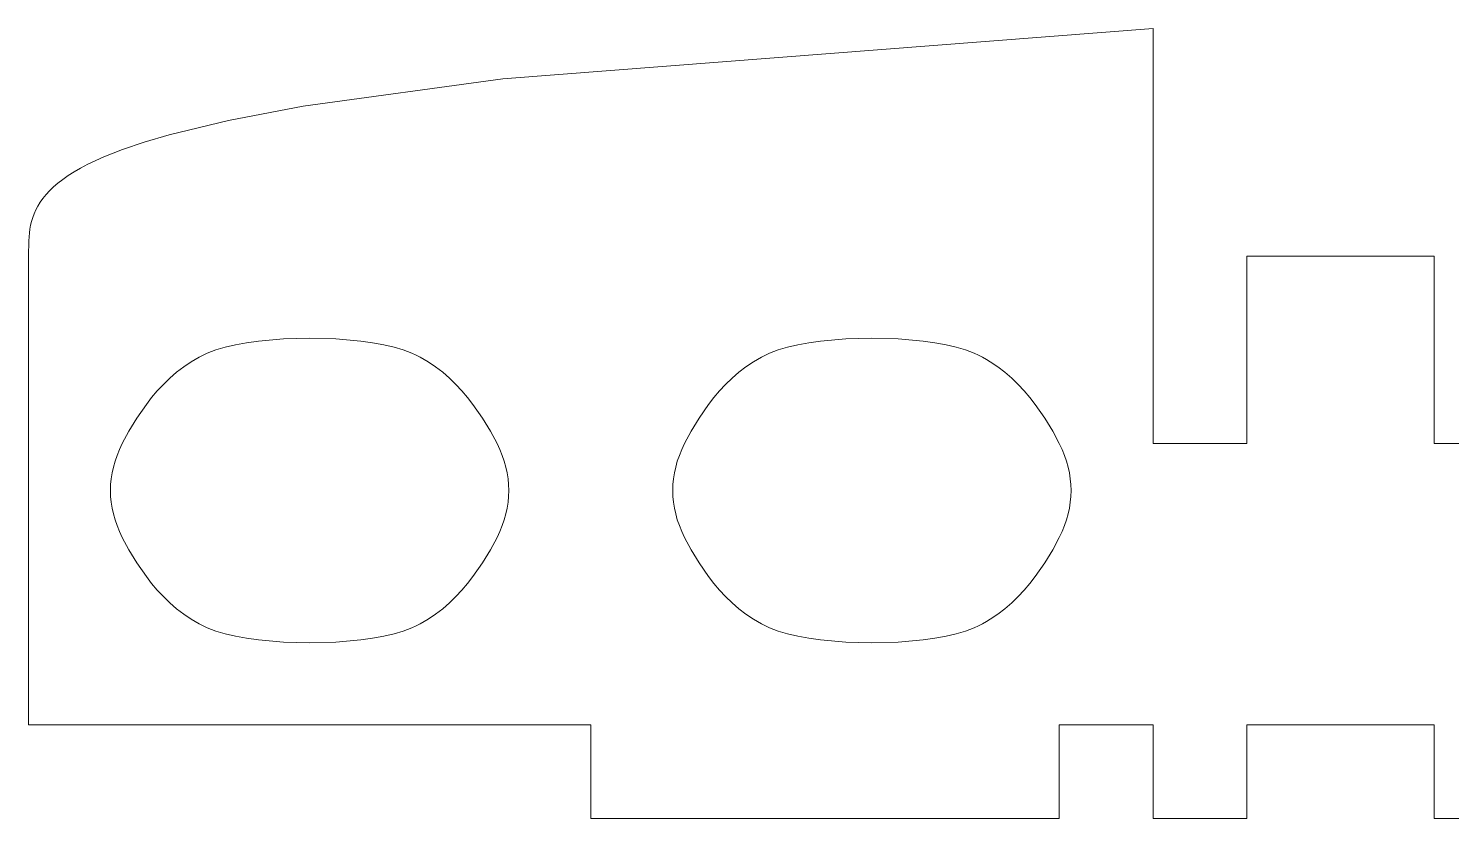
# Model space of a CAD drawing. Header units: centimetres. Extents: x -232 to 19, y -54 to 117.
# Drawn here: x -164.68 to -155.57, y 53.21 to 58.26 of the extents above; entities that cross this region are included whole.
import ezdxf

# ---------------------------------------------------------------- set-up
doc = ezdxf.new("R2010")
doc.units = ezdxf.units.CM
doc.header["$MEASUREMENT"] = 0
doc.layers.add('layer 1', color=7, linetype='Continuous')

msp = doc.modelspace()

# ---------------------------------------------------------------- linework, layer by layer
at = {"layer": 'layer 1', "color": 250, "lineweight": 9}
for points, knots in [([(-164.67839, 56.80703), (-164.67839, 56.80703), (-164.67663, 56.90618), (-164.67663, 56.90618), (-164.67663, 56.90618), (-164.67663, 56.90618), (-164.67246, 56.9557), (-164.67246, 56.9557), (-164.67246, 56.9557), (-164.67246, 56.9557), (-164.66897, 56.98043), (-164.66897, 56.98043), (-164.66897, 56.98043), (-164.66897, 56.98043), (-164.66433, 57.00514), (-164.66433, 57.00514), (-164.66433, 57.00514), (-164.66433, 57.00514), (-164.65837, 57.02983), (-164.65837, 57.02983), (-164.65837, 57.02983), (-164.65837, 57.02983), (-164.65093, 57.05449), (-164.65093, 57.05449), (-164.65093, 57.05449), (-164.65093, 57.05449), (-164.64183, 57.07912), (-164.64183, 57.07912), (-164.64183, 57.07912), (-164.64183, 57.07912), (-164.63093, 57.10372), (-164.63093, 57.10372), (-164.63093, 57.10372), (-164.63093, 57.10372), (-164.61805, 57.12828), (-164.61805, 57.12828), (-164.61805, 57.12828), (-164.61805, 57.12828), (-164.60303, 57.15281), (-164.60303, 57.15281), (-164.60303, 57.15281), (-164.60303, 57.15281), (-164.5857, 57.1773), (-164.5857, 57.1773), (-164.5857, 57.1773), (-164.5857, 57.1773), (-164.56589, 57.20174), (-164.56589, 57.20174), (-164.56589, 57.20174), (-164.56589, 57.20174), (-164.54345, 57.22613), (-164.54345, 57.22613), (-164.54345, 57.22613), (-164.54345, 57.22613), (-164.51821, 57.25047), (-164.51821, 57.25047), (-164.51821, 57.25047), (-164.51821, 57.25047), (-164.49, 57.27476), (-164.49, 57.27476), (-164.49, 57.27476), (-164.49, 57.27476), (-164.45867, 57.29899), (-164.45867, 57.29899), (-164.45867, 57.29899), (-164.45867, 57.29899), (-164.42404, 57.32317), (-164.42404, 57.32317), (-164.42404, 57.32317), (-164.42404, 57.32317), (-164.38593, 57.34728), (-164.38593, 57.34728), (-164.38593, 57.34728), (-164.38593, 57.34728), (-164.34421, 57.37133), (-164.34421, 57.37133), (-164.34421, 57.37133), (-164.34421, 57.37133), (-164.29871, 57.39531), (-164.29871, 57.39531), (-164.29871, 57.39531), (-164.29871, 57.39531), (-164.19565, 57.44306), (-164.19565, 57.44306), (-164.19565, 57.44306), (-164.19565, 57.44306), (-164.07546, 57.49049), (-164.07546, 57.49049), (-164.07546, 57.49049), (-164.07546, 57.49049), (-163.93682, 57.5376), (-163.93682, 57.5376), (-163.93682, 57.5376), (-163.93682, 57.5376), (-163.7784, 57.58435), (-163.7784, 57.58435), (-163.7784, 57.58435), (-163.7784, 57.58435), (-163.39695, 57.67669), (-163.39695, 57.67669), (-163.39695, 57.67669), (-163.39695, 57.67669), (-162.92059, 57.76734), (-162.92059, 57.76734), (-162.92059, 57.76734), (-162.92059, 57.76734), (-161.6409, 57.94278), (-161.6409, 57.94278), (-161.6409, 57.94278), (-161.6409, 57.94278), (-157.47841, 58.26495), (-157.47841, 58.26495), (-157.47841, 58.26495), (-157.47841, 58.26495), (-157.47841, 55.60705), (-157.47841, 55.60705), (-157.47841, 55.60705), (-157.47841, 55.60705), (-156.87841, 55.60705), (-156.87841, 55.60705), (-156.87841, 55.60705), (-156.87841, 55.60705), (-156.87841, 56.80703), (-156.87841, 56.80703), (-156.87841, 56.80703), (-156.87841, 56.80703), (-155.6784, 56.80703), (-155.6784, 56.80703), (-155.6784, 56.80703), (-155.6784, 56.80703), (-155.6784, 55.60705), (-155.6784, 55.60705), (-155.6784, 55.60705), (-155.6784, 55.60705), (-155.07841, 55.60705), (-155.07841, 55.60705), (-155.07841, 55.60705), (-155.07841, 55.60705), (-155.07841, 58.26495), (-155.07841, 58.26495), (-155.07841, 58.26495), (-155.07841, 58.26495), (-150.91592, 57.94278), (-150.91592, 57.94278), (-150.91592, 57.94278), (-150.91592, 57.94278), (-149.63624, 57.76734), (-149.63624, 57.76734), (-149.63624, 57.76734), (-149.63624, 57.76734), (-149.15987, 57.6767), (-149.15987, 57.6767), (-149.15987, 57.6767), (-149.15987, 57.6767), (-148.77842, 57.58435), (-148.77842, 57.58435), (-148.77842, 57.58435), (-148.77842, 57.58435), (-148.62, 57.5376), (-148.62, 57.5376), (-148.62, 57.5376), (-148.62, 57.5376), (-148.48135, 57.49049), (-148.48135, 57.49049), (-148.48135, 57.49049), (-148.48135, 57.49049), (-148.36116, 57.44305), (-148.36116, 57.44305), (-148.36116, 57.44305), (-148.36116, 57.44305), (-148.25811, 57.39531), (-148.25811, 57.39531), (-148.25811, 57.39531), (-148.25811, 57.39531), (-148.2126, 57.37133), (-148.2126, 57.37133), (-148.2126, 57.37133), (-148.2126, 57.37133), (-148.17088, 57.34728), (-148.17088, 57.34728), (-148.17088, 57.34728), (-148.17088, 57.34728), (-148.13279, 57.32317), (-148.13279, 57.32317), (-148.13279, 57.32317), (-148.13279, 57.32317), (-148.09815, 57.29899), (-148.09815, 57.29899), (-148.09815, 57.29899), (-148.09815, 57.29899), (-148.06681, 57.27476), (-148.06681, 57.27476), (-148.06681, 57.27476), (-148.06681, 57.27476), (-148.03861, 57.25047), (-148.03861, 57.25047), (-148.03861, 57.25047), (-148.03861, 57.25047), (-148.01337, 57.22613), (-148.01337, 57.22613), (-148.01337, 57.22613), (-148.01337, 57.22613), (-147.99093, 57.20174), (-147.99093, 57.20174), (-147.99093, 57.20174), (-147.99093, 57.20174), (-147.97112, 57.1773), (-147.97112, 57.1773), (-147.97112, 57.1773), (-147.97112, 57.1773), (-147.95379, 57.15281), (-147.95379, 57.15281), (-147.95379, 57.15281), (-147.95379, 57.15281), (-147.93877, 57.12829), (-147.93877, 57.12829), (-147.93877, 57.12829), (-147.93877, 57.12829), (-147.92589, 57.10372), (-147.92589, 57.10372), (-147.92589, 57.10372), (-147.92589, 57.10372), (-147.91498, 57.07912), (-147.91498, 57.07912), (-147.91498, 57.07912), (-147.91498, 57.07912), (-147.90589, 57.05449), (-147.90589, 57.05449), (-147.90589, 57.05449), (-147.90589, 57.05449), (-147.89845, 57.02983), (-147.89845, 57.02983), (-147.89845, 57.02983), (-147.89845, 57.02983), (-147.89249, 57.00514), (-147.89249, 57.00514), (-147.89249, 57.00514), (-147.89249, 57.00514), (-147.88785, 56.98043), (-147.88785, 56.98043), (-147.88785, 56.98043), (-147.88785, 56.98043), (-147.88436, 56.9557), (-147.88436, 56.9557), (-147.88436, 56.9557), (-147.88436, 56.9557), (-147.88018, 56.90618), (-147.88018, 56.90618), (-147.88018, 56.90618), (-147.88018, 56.90618), (-147.87843, 56.80703), (-147.87843, 56.80703), (-147.87843, 56.80703), (-147.87843, 56.80703), (-147.87843, 53.80703), (-147.87843, 53.80703), (-147.87843, 53.80703), (-147.87843, 53.80703), (-151.47842, 53.80703), (-151.47842, 53.80703), (-151.47842, 53.80703), (-151.47842, 53.80703), (-151.47842, 53.20704), (-151.47842, 53.20704), (-151.47842, 53.20704), (-151.47842, 53.20704), (-154.47841, 53.20704), (-154.47841, 53.20704), (-154.47841, 53.20704), (-154.47841, 53.20704), (-154.4784, 53.80703), (-154.4784, 53.80703), (-154.4784, 53.80703), (-154.4784, 53.80703), (-155.07841, 53.80703), (-155.07841, 53.80703), (-155.07841, 53.80703), (-155.07841, 53.80703), (-155.07841, 53.20704), (-155.07841, 53.20704), (-155.07841, 53.20704), (-155.07841, 53.20704), (-155.6784, 53.20704), (-155.6784, 53.20704), (-155.6784, 53.20704), (-155.6784, 53.20704), (-155.6784, 53.80703), (-155.6784, 53.80703), (-155.6784, 53.80703), (-155.6784, 53.80703), (-156.87841, 53.80703), (-156.87841, 53.80703), (-156.87841, 53.80703), (-156.87841, 53.80703), (-156.87841, 53.20704), (-156.87841, 53.20704), (-156.87841, 53.20704), (-156.87841, 53.20704), (-157.47841, 53.20704), (-157.47841, 53.20704), (-157.47841, 53.20704), (-157.47841, 53.20704), (-157.47841, 53.80703), (-157.47841, 53.80703), (-157.47841, 53.80703), (-157.47841, 53.80703), (-158.07841, 53.80703), (-158.07841, 53.80703), (-158.07841, 53.80703), (-158.07841, 53.80703), (-158.07841, 53.20704), (-158.07841, 53.20704), (-158.07841, 53.20704), (-158.07841, 53.20704), (-161.0784, 53.20704), (-161.0784, 53.20704), (-161.0784, 53.20704), (-161.0784, 53.20704), (-161.0784, 53.80703), (-161.0784, 53.80703), (-161.0784, 53.80703), (-161.0784, 53.80703), (-164.67839, 53.80703), (-164.67839, 53.80703), (-164.67839, 53.80703), (-164.67839, 53.80703), (-164.67839, 56.80703), (-164.67839, 56.80703)], [0, 0, 0, 0, 0.0120482, 0.0120482, 0.0120482, 0.0120482, 0.0240964, 0.0240964, 0.0240964, 0.0240964, 0.0361446, 0.0361446, 0.0361446, 0.0361446, 0.0481928, 0.0481928, 0.0481928, 0.0481928, 0.060241, 0.060241, 0.060241, 0.060241, 0.0722892, 0.0722892, 0.0722892, 0.0722892, 0.0843373, 0.0843373, 0.0843373, 0.0843373, 0.0963855, 0.0963855, 0.0963855, 0.0963855, 0.1084337, 0.1084337, 0.1084337, 0.1084337, 0.1204819, 0.1204819, 0.1204819, 0.1204819, 0.1325301, 0.1325301, 0.1325301, 0.1325301, 0.1445783, 0.1445783, 0.1445783, 0.1445783, 0.1566265, 0.1566265, 0.1566265, 0.1566265, 0.1686747, 0.1686747, 0.1686747, 0.1686747, 0.1807229, 0.1807229, 0.1807229, 0.1807229, 0.1927711, 0.1927711, 0.1927711, 0.1927711, 0.2048193, 0.2048193, 0.2048193, 0.2048193, 0.2168675, 0.2168675, 0.2168675, 0.2168675, 0.2289157, 0.2289157, 0.2289157, 0.2289157, 0.2409639, 0.2409639, 0.2409639, 0.2409639, 0.253012, 0.253012, 0.253012, 0.253012, 0.2650602, 0.2650602, 0.2650602, 0.2650602, 0.2771084, 0.2771084, 0.2771084, 0.2771084, 0.2891566, 0.2891566, 0.2891566, 0.2891566, 0.3012048, 0.3012048, 0.3012048, 0.3012048, 0.313253, 0.313253, 0.313253, 0.313253, 0.3253012, 0.3253012, 0.3253012, 0.3253012, 0.3373494, 0.3373494, 0.3373494, 0.3373494, 0.3493976, 0.3493976, 0.3493976, 0.3493976, 0.3614458, 0.3614458, 0.3614458, 0.3614458, 0.373494, 0.373494, 0.373494, 0.373494, 0.3855422, 0.3855422, 0.3855422, 0.3855422, 0.3975904, 0.3975904, 0.3975904, 0.3975904, 0.4096386, 0.4096386, 0.4096386, 0.4096386, 0.4216867, 0.4216867, 0.4216867, 0.4216867, 0.4337349, 0.4337349, 0.4337349, 0.4337349, 0.4457831, 0.4457831, 0.4457831, 0.4457831, 0.4578313, 0.4578313, 0.4578313, 0.4578313, 0.4698795, 0.4698795, 0.4698795, 0.4698795, 0.4819277, 0.4819277, 0.4819277, 0.4819277, 0.4939759, 0.4939759, 0.4939759, 0.4939759, 0.5060241, 0.5060241, 0.5060241, 0.5060241, 0.5180723, 0.5180723, 0.5180723, 0.5180723, 0.5301205, 0.5301205, 0.5301205, 0.5301205, 0.5421687, 0.5421687, 0.5421687, 0.5421687, 0.5542169, 0.5542169, 0.5542169, 0.5542169, 0.5662651, 0.5662651, 0.5662651, 0.5662651, 0.5783133, 0.5783133, 0.5783133, 0.5783133, 0.5903614, 0.5903614, 0.5903614, 0.5903614, 0.6024096, 0.6024096, 0.6024096, 0.6024096, 0.6144578, 0.6144578, 0.6144578, 0.6144578, 0.626506, 0.626506, 0.626506, 0.626506, 0.6385542, 0.6385542, 0.6385542, 0.6385542, 0.6506024, 0.6506024, 0.6506024, 0.6506024, 0.6626506, 0.6626506, 0.6626506, 0.6626506, 0.6746988, 0.6746988, 0.6746988, 0.6746988, 0.686747, 0.686747, 0.686747, 0.686747, 0.6987952, 0.6987952, 0.6987952, 0.6987952, 0.7108434, 0.7108434, 0.7108434, 0.7108434, 0.7228916, 0.7228916, 0.7228916, 0.7228916, 0.7349398, 0.7349398, 0.7349398, 0.7349398, 0.746988, 0.746988, 0.746988, 0.746988, 0.7590361, 0.7590361, 0.7590361, 0.7590361, 0.7710843, 0.7710843, 0.7710843, 0.7710843, 0.7831325, 0.7831325, 0.7831325, 0.7831325, 0.7951807, 0.7951807, 0.7951807, 0.7951807, 0.8072289, 0.8072289, 0.8072289, 0.8072289, 0.8192771, 0.8192771, 0.8192771, 0.8192771, 0.8313253, 0.8313253, 0.8313253, 0.8313253, 0.8433735, 0.8433735, 0.8433735, 0.8433735, 0.8554217, 0.8554217, 0.8554217, 0.8554217, 0.8674699, 0.8674699, 0.8674699, 0.8674699, 0.8795181, 0.8795181, 0.8795181, 0.8795181, 0.8915663, 0.8915663, 0.8915663, 0.8915663, 0.9036145, 0.9036145, 0.9036145, 0.9036145, 0.9156627, 0.9156627, 0.9156627, 0.9156627, 0.9277108, 0.9277108, 0.9277108, 0.9277108, 0.939759, 0.939759, 0.939759, 0.939759, 0.9518072, 0.9518072, 0.9518072, 0.9518072, 0.9638554, 0.9638554, 0.9638554, 0.9638554, 0.9759036, 0.9759036, 0.9759036, 0.9759036, 1, 1, 1, 1]), ([(-164.07839, 55.60703), (-164.07839, 55.60703), (-164.03621, 55.68613), (-164.03621, 55.68613), (-164.03621, 55.68613), (-164.03621, 55.68613), (-163.98465, 55.77109), (-163.98465, 55.77109), (-163.98465, 55.77109), (-163.98465, 55.77109), (-163.92371, 55.8584), (-163.92371, 55.8584), (-163.92371, 55.8584), (-163.92371, 55.8584), (-163.88973, 55.90183), (-163.88973, 55.90183), (-163.88973, 55.90183), (-163.88973, 55.90183), (-163.8534, 55.94453), (-163.8534, 55.94453), (-163.8534, 55.94453), (-163.8534, 55.94453), (-163.81473, 55.98605), (-163.81473, 55.98605), (-163.81473, 55.98605), (-163.81473, 55.98605), (-163.77371, 56.02597), (-163.77371, 56.02597), (-163.77371, 56.02597), (-163.77371, 56.02597), (-163.73035, 56.06384), (-163.73035, 56.06384), (-163.73035, 56.06384), (-163.73035, 56.06384), (-163.68465, 56.09921), (-163.68465, 56.09921), (-163.68465, 56.09921), (-163.68465, 56.09921), (-163.6366, 56.13166), (-163.6366, 56.13166), (-163.6366, 56.13166), (-163.6366, 56.13166), (-163.6117, 56.14664), (-163.6117, 56.14664), (-163.6117, 56.14664), (-163.6117, 56.14664), (-163.58621, 56.16074), (-163.58621, 56.16074), (-163.58621, 56.16074), (-163.58621, 56.16074), (-163.56013, 56.17387), (-163.56013, 56.17387), (-163.56013, 56.17387), (-163.56013, 56.17387), (-163.53347, 56.186), (-163.53347, 56.186), (-163.53347, 56.186), (-163.53347, 56.186), (-163.50623, 56.19707), (-163.50623, 56.19707), (-163.50623, 56.19707), (-163.50623, 56.19707), (-163.4784, 56.20702), (-163.4784, 56.20702), (-163.4784, 56.20702), (-163.4784, 56.20702), (-163.41878, 56.2246), (-163.41878, 56.2246), (-163.41878, 56.2246), (-163.41878, 56.2246), (-163.353, 56.23983), (-163.353, 56.23983), (-163.353, 56.23983), (-163.353, 56.23983), (-163.28196, 56.25272), (-163.28196, 56.25272), (-163.28196, 56.25272), (-163.28196, 56.25272), (-163.20652, 56.26327), (-163.20652, 56.26327), (-163.20652, 56.26327), (-163.20652, 56.26327), (-163.04597, 56.27733), (-163.04597, 56.27733), (-163.04597, 56.27733), (-163.04597, 56.27733), (-162.8784, 56.28201), (-162.8784, 56.28201), (-162.8784, 56.28201), (-162.8784, 56.28201), (-162.71082, 56.27733), (-162.71082, 56.27733), (-162.71082, 56.27733), (-162.71082, 56.27733), (-162.55028, 56.26327), (-162.55028, 56.26327), (-162.55028, 56.26327), (-162.55028, 56.26327), (-162.47484, 56.25272), (-162.47484, 56.25272), (-162.47484, 56.25272), (-162.47484, 56.25272), (-162.40379, 56.23983), (-162.40379, 56.23983), (-162.40379, 56.23983), (-162.40379, 56.23983), (-162.33802, 56.2246), (-162.33802, 56.2246), (-162.33802, 56.2246), (-162.33802, 56.2246), (-162.2784, 56.20702), (-162.2784, 56.20702), (-162.2784, 56.20702), (-162.2784, 56.20702), (-162.25057, 56.19707), (-162.25057, 56.19707), (-162.25057, 56.19707), (-162.25057, 56.19707), (-162.22332, 56.186), (-162.22332, 56.186), (-162.22332, 56.186), (-162.22332, 56.186), (-162.19666, 56.17387), (-162.19666, 56.17387), (-162.19666, 56.17387), (-162.19666, 56.17387), (-162.17059, 56.16074), (-162.17059, 56.16074), (-162.17059, 56.16074), (-162.17059, 56.16074), (-162.1451, 56.14665), (-162.1451, 56.14665), (-162.1451, 56.14665), (-162.1451, 56.14665), (-162.1202, 56.13166), (-162.1202, 56.13166), (-162.1202, 56.13166), (-162.1202, 56.13166), (-162.07215, 56.09921), (-162.07215, 56.09921), (-162.07215, 56.09921), (-162.07215, 56.09921), (-162.02645, 56.06384), (-162.02645, 56.06384), (-162.02645, 56.06384), (-162.02645, 56.06384), (-161.98309, 56.02597), (-161.98309, 56.02597), (-161.98309, 56.02597), (-161.98309, 56.02597), (-161.94207, 55.98605), (-161.94207, 55.98605), (-161.94207, 55.98605), (-161.94207, 55.98605), (-161.9034, 55.94453), (-161.9034, 55.94453), (-161.9034, 55.94453), (-161.9034, 55.94453), (-161.86707, 55.90183), (-161.86707, 55.90183), (-161.86707, 55.90183), (-161.86707, 55.90183), (-161.83309, 55.8584), (-161.83309, 55.8584), (-161.83309, 55.8584), (-161.83309, 55.8584), (-161.77215, 55.77109), (-161.77215, 55.77109), (-161.77215, 55.77109), (-161.77215, 55.77109), (-161.72059, 55.68613), (-161.72059, 55.68613), (-161.72059, 55.68613), (-161.72059, 55.68613), (-161.67841, 55.60703), (-161.67841, 55.60703), (-161.67841, 55.60703), (-161.67841, 55.60703), (-161.66083, 55.56953), (-161.66083, 55.56953), (-161.66083, 55.56953), (-161.66083, 55.56953), (-161.64559, 55.53203), (-161.64559, 55.53203), (-161.64559, 55.53203), (-161.64559, 55.53203), (-161.6327, 55.49453), (-161.6327, 55.49453), (-161.6327, 55.49453), (-161.6327, 55.49453), (-161.62215, 55.45703), (-161.62215, 55.45703), (-161.62215, 55.45703), (-161.62215, 55.45703), (-161.61395, 55.41953), (-161.61395, 55.41953), (-161.61395, 55.41953), (-161.61395, 55.41953), (-161.60809, 55.38203), (-161.60809, 55.38203), (-161.60809, 55.38203), (-161.60809, 55.38203), (-161.60457, 55.34453), (-161.60457, 55.34453), (-161.60457, 55.34453), (-161.60457, 55.34453), (-161.6034, 55.30703), (-161.6034, 55.30703), (-161.6034, 55.30703), (-161.6034, 55.30703), (-161.60457, 55.26953), (-161.60457, 55.26953), (-161.60457, 55.26953), (-161.60457, 55.26953), (-161.60809, 55.23203), (-161.60809, 55.23203), (-161.60809, 55.23203), (-161.60809, 55.23203), (-161.61395, 55.19453), (-161.61395, 55.19453), (-161.61395, 55.19453), (-161.61395, 55.19453), (-161.62215, 55.15703), (-161.62215, 55.15703), (-161.62215, 55.15703), (-161.62215, 55.15703), (-161.6327, 55.11953), (-161.6327, 55.11953), (-161.6327, 55.11953), (-161.6327, 55.11953), (-161.64559, 55.08203), (-161.64559, 55.08203), (-161.64559, 55.08203), (-161.64559, 55.08203), (-161.66083, 55.04453), (-161.66083, 55.04453), (-161.66083, 55.04453), (-161.66083, 55.04453), (-161.67841, 55.00703), (-161.67841, 55.00703), (-161.67841, 55.00703), (-161.67841, 55.00703), (-161.72059, 54.92793), (-161.72059, 54.92793), (-161.72059, 54.92793), (-161.72059, 54.92793), (-161.77215, 54.84297), (-161.77215, 54.84297), (-161.77215, 54.84297), (-161.77215, 54.84297), (-161.83309, 54.75566), (-161.83309, 54.75566), (-161.83309, 54.75566), (-161.83309, 54.75566), (-161.86707, 54.71223), (-161.86707, 54.71223), (-161.86707, 54.71223), (-161.86707, 54.71223), (-161.9034, 54.66954), (-161.9034, 54.66954), (-161.9034, 54.66954), (-161.9034, 54.66954), (-161.94207, 54.62801), (-161.94207, 54.62801), (-161.94207, 54.62801), (-161.94207, 54.62801), (-161.98309, 54.58809), (-161.98309, 54.58809), (-161.98309, 54.58809), (-161.98309, 54.58809), (-162.02645, 54.55022), (-162.02645, 54.55022), (-162.02645, 54.55022), (-162.02645, 54.55022), (-162.07215, 54.51485), (-162.07215, 54.51485), (-162.07215, 54.51485), (-162.07215, 54.51485), (-162.1202, 54.4824), (-162.1202, 54.4824), (-162.1202, 54.4824), (-162.1202, 54.4824), (-162.1451, 54.46741), (-162.1451, 54.46741), (-162.1451, 54.46741), (-162.1451, 54.46741), (-162.17059, 54.45332), (-162.17059, 54.45332), (-162.17059, 54.45332), (-162.17059, 54.45332), (-162.19667, 54.44018), (-162.19667, 54.44018), (-162.19667, 54.44018), (-162.19667, 54.44018), (-162.22333, 54.42805), (-162.22333, 54.42805), (-162.22333, 54.42805), (-162.22333, 54.42805), (-162.25057, 54.41698), (-162.25057, 54.41698), (-162.25057, 54.41698), (-162.25057, 54.41698), (-162.2784, 54.40703), (-162.2784, 54.40703), (-162.2784, 54.40703), (-162.2784, 54.40703), (-162.33802, 54.38945), (-162.33802, 54.38945), (-162.33802, 54.38945), (-162.33802, 54.38945), (-162.4038, 54.37422), (-162.4038, 54.37422), (-162.4038, 54.37422), (-162.4038, 54.37422), (-162.47483, 54.36133), (-162.47483, 54.36133), (-162.47483, 54.36133), (-162.47483, 54.36133), (-162.55028, 54.35079), (-162.55028, 54.35079), (-162.55028, 54.35079), (-162.55028, 54.35079), (-162.71082, 54.33672), (-162.71082, 54.33672), (-162.71082, 54.33672), (-162.71082, 54.33672), (-162.8784, 54.33204), (-162.8784, 54.33204), (-162.8784, 54.33204), (-162.8784, 54.33204), (-163.04597, 54.33672), (-163.04597, 54.33672), (-163.04597, 54.33672), (-163.04597, 54.33672), (-163.20652, 54.35079), (-163.20652, 54.35079), (-163.20652, 54.35079), (-163.20652, 54.35079), (-163.28196, 54.36133), (-163.28196, 54.36133), (-163.28196, 54.36133), (-163.28196, 54.36133), (-163.35301, 54.37422), (-163.35301, 54.37422), (-163.35301, 54.37422), (-163.35301, 54.37422), (-163.41878, 54.38946), (-163.41878, 54.38946), (-163.41878, 54.38946), (-163.41878, 54.38946), (-163.4784, 54.40703), (-163.4784, 54.40703), (-163.4784, 54.40703), (-163.4784, 54.40703), (-163.50623, 54.41698), (-163.50623, 54.41698), (-163.50623, 54.41698), (-163.50623, 54.41698), (-163.53347, 54.42806), (-163.53347, 54.42806), (-163.53347, 54.42806), (-163.53347, 54.42806), (-163.56014, 54.44018), (-163.56014, 54.44018), (-163.56014, 54.44018), (-163.56014, 54.44018), (-163.58621, 54.45332), (-163.58621, 54.45332), (-163.58621, 54.45332), (-163.58621, 54.45332), (-163.6117, 54.46741), (-163.6117, 54.46741), (-163.6117, 54.46741), (-163.6117, 54.46741), (-163.6366, 54.4824), (-163.6366, 54.4824), (-163.6366, 54.4824), (-163.6366, 54.4824), (-163.68465, 54.51485), (-163.68465, 54.51485), (-163.68465, 54.51485), (-163.68465, 54.51485), (-163.73035, 54.55022), (-163.73035, 54.55022), (-163.73035, 54.55022), (-163.73035, 54.55022), (-163.77371, 54.58809), (-163.77371, 54.58809), (-163.77371, 54.58809), (-163.77371, 54.58809), (-163.81473, 54.628), (-163.81473, 54.628), (-163.81473, 54.628), (-163.81473, 54.628), (-163.8534, 54.66954), (-163.8534, 54.66954), (-163.8534, 54.66954), (-163.8534, 54.66954), (-163.88973, 54.71223), (-163.88973, 54.71223), (-163.88973, 54.71223), (-163.88973, 54.71223), (-163.92371, 54.75567), (-163.92371, 54.75567), (-163.92371, 54.75567), (-163.92371, 54.75567), (-163.98465, 54.84297), (-163.98465, 54.84297), (-163.98465, 54.84297), (-163.98465, 54.84297), (-164.03621, 54.92793), (-164.03621, 54.92793), (-164.03621, 54.92793), (-164.03621, 54.92793), (-164.07839, 55.00703), (-164.07839, 55.00703), (-164.07839, 55.00703), (-164.07839, 55.00703), (-164.09597, 55.04453), (-164.09597, 55.04453), (-164.09597, 55.04453), (-164.09597, 55.04453), (-164.11121, 55.08203), (-164.11121, 55.08203), (-164.11121, 55.08203), (-164.11121, 55.08203), (-164.1241, 55.11953), (-164.1241, 55.11953), (-164.1241, 55.11953), (-164.1241, 55.11953), (-164.13465, 55.15703), (-164.13465, 55.15703), (-164.13465, 55.15703), (-164.13465, 55.15703), (-164.14285, 55.19453), (-164.14285, 55.19453), (-164.14285, 55.19453), (-164.14285, 55.19453), (-164.14871, 55.23203), (-164.14871, 55.23203), (-164.14871, 55.23203), (-164.14871, 55.23203), (-164.15223, 55.26953), (-164.15223, 55.26953), (-164.15223, 55.26953), (-164.15223, 55.26953), (-164.1534, 55.30703), (-164.1534, 55.30703), (-164.1534, 55.30703), (-164.1534, 55.30703), (-164.15222, 55.34453), (-164.15222, 55.34453), (-164.15222, 55.34453), (-164.15222, 55.34453), (-164.14871, 55.38203), (-164.14871, 55.38203), (-164.14871, 55.38203), (-164.14871, 55.38203), (-164.14285, 55.41953), (-164.14285, 55.41953), (-164.14285, 55.41953), (-164.14285, 55.41953), (-164.13464, 55.45703), (-164.13464, 55.45703), (-164.13464, 55.45703), (-164.13464, 55.45703), (-164.1241, 55.49453), (-164.1241, 55.49453), (-164.1241, 55.49453), (-164.1241, 55.49453), (-164.11121, 55.53203), (-164.11121, 55.53203), (-164.11121, 55.53203), (-164.11121, 55.53203), (-164.09597, 55.56953), (-164.09597, 55.56953), (-164.09597, 55.56953), (-164.09597, 55.56953), (-164.07839, 55.60703), (-164.07839, 55.60703)], [0, 0, 0, 0, 0.0082645, 0.0082645, 0.0082645, 0.0082645, 0.0165289, 0.0165289, 0.0165289, 0.0165289, 0.0247934, 0.0247934, 0.0247934, 0.0247934, 0.0330579, 0.0330579, 0.0330579, 0.0330579, 0.0413223, 0.0413223, 0.0413223, 0.0413223, 0.0495868, 0.0495868, 0.0495868, 0.0495868, 0.0578512, 0.0578512, 0.0578512, 0.0578512, 0.0661157, 0.0661157, 0.0661157, 0.0661157, 0.0743802, 0.0743802, 0.0743802, 0.0743802, 0.0826446, 0.0826446, 0.0826446, 0.0826446, 0.0909091, 0.0909091, 0.0909091, 0.0909091, 0.0991736, 0.0991736, 0.0991736, 0.0991736, 0.107438, 0.107438, 0.107438, 0.107438, 0.1157025, 0.1157025, 0.1157025, 0.1157025, 0.1239669, 0.1239669, 0.1239669, 0.1239669, 0.1322314, 0.1322314, 0.1322314, 0.1322314, 0.1404959, 0.1404959, 0.1404959, 0.1404959, 0.1487603, 0.1487603, 0.1487603, 0.1487603, 0.1570248, 0.1570248, 0.1570248, 0.1570248, 0.1652893, 0.1652893, 0.1652893, 0.1652893, 0.1735537, 0.1735537, 0.1735537, 0.1735537, 0.1818182, 0.1818182, 0.1818182, 0.1818182, 0.1900826, 0.1900826, 0.1900826, 0.1900826, 0.1983471, 0.1983471, 0.1983471, 0.1983471, 0.2066116, 0.2066116, 0.2066116, 0.2066116, 0.214876, 0.214876, 0.214876, 0.214876, 0.2231405, 0.2231405, 0.2231405, 0.2231405, 0.231405, 0.231405, 0.231405, 0.231405, 0.2396694, 0.2396694, 0.2396694, 0.2396694, 0.2479339, 0.2479339, 0.2479339, 0.2479339, 0.2561983, 0.2561983, 0.2561983, 0.2561983, 0.2644628, 0.2644628, 0.2644628, 0.2644628, 0.2727273, 0.2727273, 0.2727273, 0.2727273, 0.2809917, 0.2809917, 0.2809917, 0.2809917, 0.2892562, 0.2892562, 0.2892562, 0.2892562, 0.2975207, 0.2975207, 0.2975207, 0.2975207, 0.3057851, 0.3057851, 0.3057851, 0.3057851, 0.3140496, 0.3140496, 0.3140496, 0.3140496, 0.322314, 0.322314, 0.322314, 0.322314, 0.3305785, 0.3305785, 0.3305785, 0.3305785, 0.338843, 0.338843, 0.338843, 0.338843, 0.3471074, 0.3471074, 0.3471074, 0.3471074, 0.3553719, 0.3553719, 0.3553719, 0.3553719, 0.3636364, 0.3636364, 0.3636364, 0.3636364, 0.3719008, 0.3719008, 0.3719008, 0.3719008, 0.3801653, 0.3801653, 0.3801653, 0.3801653, 0.3884298, 0.3884298, 0.3884298, 0.3884298, 0.3966942, 0.3966942, 0.3966942, 0.3966942, 0.4049587, 0.4049587, 0.4049587, 0.4049587, 0.4132231, 0.4132231, 0.4132231, 0.4132231, 0.4214876, 0.4214876, 0.4214876, 0.4214876, 0.4297521, 0.4297521, 0.4297521, 0.4297521, 0.4380165, 0.4380165, 0.4380165, 0.4380165, 0.446281, 0.446281, 0.446281, 0.446281, 0.4545455, 0.4545455, 0.4545455, 0.4545455, 0.4628099, 0.4628099, 0.4628099, 0.4628099, 0.4710744, 0.4710744, 0.4710744, 0.4710744, 0.4793388, 0.4793388, 0.4793388, 0.4793388, 0.4876033, 0.4876033, 0.4876033, 0.4876033, 0.4958678, 0.4958678, 0.4958678, 0.4958678, 0.5041322, 0.5041322, 0.5041322, 0.5041322, 0.5123967, 0.5123967, 0.5123967, 0.5123967, 0.5206612, 0.5206612, 0.5206612, 0.5206612, 0.5289256, 0.5289256, 0.5289256, 0.5289256, 0.5371901, 0.5371901, 0.5371901, 0.5371901, 0.5454545, 0.5454545, 0.5454545, 0.5454545, 0.553719, 0.553719, 0.553719, 0.553719, 0.5619835, 0.5619835, 0.5619835, 0.5619835, 0.5702479, 0.5702479, 0.5702479, 0.5702479, 0.5785124, 0.5785124, 0.5785124, 0.5785124, 0.5867769, 0.5867769, 0.5867769, 0.5867769, 0.5950413, 0.5950413, 0.5950413, 0.5950413, 0.6033058, 0.6033058, 0.6033058, 0.6033058, 0.6115702, 0.6115702, 0.6115702, 0.6115702, 0.6198347, 0.6198347, 0.6198347, 0.6198347, 0.6280992, 0.6280992, 0.6280992, 0.6280992, 0.6363636, 0.6363636, 0.6363636, 0.6363636, 0.6446281, 0.6446281, 0.6446281, 0.6446281, 0.6528926, 0.6528926, 0.6528926, 0.6528926, 0.661157, 0.661157, 0.661157, 0.661157, 0.6694215, 0.6694215, 0.6694215, 0.6694215, 0.677686, 0.677686, 0.677686, 0.677686, 0.6859504, 0.6859504, 0.6859504, 0.6859504, 0.6942149, 0.6942149, 0.6942149, 0.6942149, 0.7024793, 0.7024793, 0.7024793, 0.7024793, 0.7107438, 0.7107438, 0.7107438, 0.7107438, 0.7190083, 0.7190083, 0.7190083, 0.7190083, 0.7272727, 0.7272727, 0.7272727, 0.7272727, 0.7355372, 0.7355372, 0.7355372, 0.7355372, 0.7438017, 0.7438017, 0.7438017, 0.7438017, 0.7520661, 0.7520661, 0.7520661, 0.7520661, 0.7603306, 0.7603306, 0.7603306, 0.7603306, 0.768595, 0.768595, 0.768595, 0.768595, 0.7768595, 0.7768595, 0.7768595, 0.7768595, 0.785124, 0.785124, 0.785124, 0.785124, 0.7933884, 0.7933884, 0.7933884, 0.7933884, 0.8016529, 0.8016529, 0.8016529, 0.8016529, 0.8099174, 0.8099174, 0.8099174, 0.8099174, 0.8181818, 0.8181818, 0.8181818, 0.8181818, 0.8264463, 0.8264463, 0.8264463, 0.8264463, 0.8347107, 0.8347107, 0.8347107, 0.8347107, 0.8429752, 0.8429752, 0.8429752, 0.8429752, 0.8512397, 0.8512397, 0.8512397, 0.8512397, 0.8595041, 0.8595041, 0.8595041, 0.8595041, 0.8677686, 0.8677686, 0.8677686, 0.8677686, 0.8760331, 0.8760331, 0.8760331, 0.8760331, 0.8842975, 0.8842975, 0.8842975, 0.8842975, 0.892562, 0.892562, 0.892562, 0.892562, 0.9008264, 0.9008264, 0.9008264, 0.9008264, 0.9090909, 0.9090909, 0.9090909, 0.9090909, 0.9173554, 0.9173554, 0.9173554, 0.9173554, 0.9256198, 0.9256198, 0.9256198, 0.9256198, 0.9338843, 0.9338843, 0.9338843, 0.9338843, 0.9421488, 0.9421488, 0.9421488, 0.9421488, 0.9504132, 0.9504132, 0.9504132, 0.9504132, 0.9586777, 0.9586777, 0.9586777, 0.9586777, 0.9669421, 0.9669421, 0.9669421, 0.9669421, 0.9752066, 0.9752066, 0.9752066, 0.9752066, 0.9834711, 0.9834711, 0.9834711, 0.9834711, 1, 1, 1, 1]), ([(-160.4784, 55.60703), (-160.4784, 55.60703), (-160.43621, 55.68613), (-160.43621, 55.68613), (-160.43621, 55.68613), (-160.43621, 55.68613), (-160.38465, 55.77109), (-160.38465, 55.77109), (-160.38465, 55.77109), (-160.38465, 55.77109), (-160.32372, 55.8584), (-160.32372, 55.8584), (-160.32372, 55.8584), (-160.32372, 55.8584), (-160.28973, 55.90183), (-160.28973, 55.90183), (-160.28973, 55.90183), (-160.28973, 55.90183), (-160.25341, 55.94453), (-160.25341, 55.94453), (-160.25341, 55.94453), (-160.25341, 55.94453), (-160.21473, 55.98605), (-160.21473, 55.98605), (-160.21473, 55.98605), (-160.21473, 55.98605), (-160.17372, 56.02597), (-160.17372, 56.02597), (-160.17372, 56.02597), (-160.17372, 56.02597), (-160.13036, 56.06384), (-160.13036, 56.06384), (-160.13036, 56.06384), (-160.13036, 56.06384), (-160.08465, 56.09921), (-160.08465, 56.09921), (-160.08465, 56.09921), (-160.08465, 56.09921), (-160.03661, 56.13166), (-160.03661, 56.13166), (-160.03661, 56.13166), (-160.03661, 56.13166), (-160.0117, 56.14664), (-160.0117, 56.14664), (-160.0117, 56.14664), (-160.0117, 56.14664), (-159.98621, 56.16074), (-159.98621, 56.16074), (-159.98621, 56.16074), (-159.98621, 56.16074), (-159.96014, 56.17387), (-159.96014, 56.17387), (-159.96014, 56.17387), (-159.96014, 56.17387), (-159.93348, 56.186), (-159.93348, 56.186), (-159.93348, 56.186), (-159.93348, 56.186), (-159.90623, 56.19707), (-159.90623, 56.19707), (-159.90623, 56.19707), (-159.90623, 56.19707), (-159.8784, 56.20702), (-159.8784, 56.20702), (-159.8784, 56.20702), (-159.8784, 56.20702), (-159.81878, 56.2246), (-159.81878, 56.2246), (-159.81878, 56.2246), (-159.81878, 56.2246), (-159.75301, 56.23983), (-159.75301, 56.23983), (-159.75301, 56.23983), (-159.75301, 56.23983), (-159.68197, 56.25272), (-159.68197, 56.25272), (-159.68197, 56.25272), (-159.68197, 56.25272), (-159.60653, 56.26327), (-159.60653, 56.26327), (-159.60653, 56.26327), (-159.60653, 56.26327), (-159.44598, 56.27733), (-159.44598, 56.27733), (-159.44598, 56.27733), (-159.44598, 56.27733), (-159.2784, 56.28201), (-159.2784, 56.28201), (-159.2784, 56.28201), (-159.2784, 56.28201), (-159.11083, 56.27733), (-159.11083, 56.27733), (-159.11083, 56.27733), (-159.11083, 56.27733), (-158.95028, 56.26327), (-158.95028, 56.26327), (-158.95028, 56.26327), (-158.95028, 56.26327), (-158.87484, 56.25272), (-158.87484, 56.25272), (-158.87484, 56.25272), (-158.87484, 56.25272), (-158.80379, 56.23983), (-158.80379, 56.23983), (-158.80379, 56.23983), (-158.80379, 56.23983), (-158.73802, 56.2246), (-158.73802, 56.2246), (-158.73802, 56.2246), (-158.73802, 56.2246), (-158.6784, 56.20702), (-158.6784, 56.20702), (-158.6784, 56.20702), (-158.6784, 56.20702), (-158.65057, 56.19707), (-158.65057, 56.19707), (-158.65057, 56.19707), (-158.65057, 56.19707), (-158.62332, 56.186), (-158.62332, 56.186), (-158.62332, 56.186), (-158.62332, 56.186), (-158.59667, 56.17387), (-158.59667, 56.17387), (-158.59667, 56.17387), (-158.59667, 56.17387), (-158.57059, 56.16074), (-158.57059, 56.16074), (-158.57059, 56.16074), (-158.57059, 56.16074), (-158.5451, 56.14665), (-158.5451, 56.14665), (-158.5451, 56.14665), (-158.5451, 56.14665), (-158.5202, 56.13166), (-158.5202, 56.13166), (-158.5202, 56.13166), (-158.5202, 56.13166), (-158.47215, 56.09921), (-158.47215, 56.09921), (-158.47215, 56.09921), (-158.47215, 56.09921), (-158.42645, 56.06384), (-158.42645, 56.06384), (-158.42645, 56.06384), (-158.42645, 56.06384), (-158.38309, 56.02597), (-158.38309, 56.02597), (-158.38309, 56.02597), (-158.38309, 56.02597), (-158.34207, 55.98605), (-158.34207, 55.98605), (-158.34207, 55.98605), (-158.34207, 55.98605), (-158.3034, 55.94453), (-158.3034, 55.94453), (-158.3034, 55.94453), (-158.3034, 55.94453), (-158.26708, 55.90183), (-158.26708, 55.90183), (-158.26708, 55.90183), (-158.26708, 55.90183), (-158.23309, 55.8584), (-158.23309, 55.8584), (-158.23309, 55.8584), (-158.23309, 55.8584), (-158.17215, 55.77109), (-158.17215, 55.77109), (-158.17215, 55.77109), (-158.17215, 55.77109), (-158.12059, 55.68613), (-158.12059, 55.68613), (-158.12059, 55.68613), (-158.12059, 55.68613), (-158.07841, 55.60703), (-158.07841, 55.60703), (-158.07841, 55.60703), (-158.07841, 55.60703), (-158.06083, 55.56953), (-158.06083, 55.56953), (-158.06083, 55.56953), (-158.06083, 55.56953), (-158.04559, 55.53203), (-158.04559, 55.53203), (-158.04559, 55.53203), (-158.04559, 55.53203), (-158.0327, 55.49453), (-158.0327, 55.49453), (-158.0327, 55.49453), (-158.0327, 55.49453), (-158.02215, 55.45703), (-158.02215, 55.45703), (-158.02215, 55.45703), (-158.02215, 55.45703), (-158.01395, 55.41953), (-158.01395, 55.41953), (-158.01395, 55.41953), (-158.01395, 55.41953), (-158.00808, 55.38203), (-158.00808, 55.38203), (-158.00808, 55.38203), (-158.00808, 55.38203), (-158.00457, 55.34453), (-158.00457, 55.34453), (-158.00457, 55.34453), (-158.00457, 55.34453), (-158.0034, 55.30703), (-158.0034, 55.30703), (-158.0034, 55.30703), (-158.0034, 55.30703), (-158.00457, 55.26953), (-158.00457, 55.26953), (-158.00457, 55.26953), (-158.00457, 55.26953), (-158.00809, 55.23203), (-158.00809, 55.23203), (-158.00809, 55.23203), (-158.00809, 55.23203), (-158.01395, 55.19453), (-158.01395, 55.19453), (-158.01395, 55.19453), (-158.01395, 55.19453), (-158.02215, 55.15703), (-158.02215, 55.15703), (-158.02215, 55.15703), (-158.02215, 55.15703), (-158.0327, 55.11953), (-158.0327, 55.11953), (-158.0327, 55.11953), (-158.0327, 55.11953), (-158.04559, 55.08203), (-158.04559, 55.08203), (-158.04559, 55.08203), (-158.04559, 55.08203), (-158.06083, 55.04453), (-158.06083, 55.04453), (-158.06083, 55.04453), (-158.06083, 55.04453), (-158.07841, 55.00703), (-158.07841, 55.00703), (-158.07841, 55.00703), (-158.07841, 55.00703), (-158.12059, 54.92793), (-158.12059, 54.92793), (-158.12059, 54.92793), (-158.12059, 54.92793), (-158.17215, 54.84297), (-158.17215, 54.84297), (-158.17215, 54.84297), (-158.17215, 54.84297), (-158.23309, 54.75566), (-158.23309, 54.75566), (-158.23309, 54.75566), (-158.23309, 54.75566), (-158.26707, 54.71223), (-158.26707, 54.71223), (-158.26707, 54.71223), (-158.26707, 54.71223), (-158.3034, 54.66954), (-158.3034, 54.66954), (-158.3034, 54.66954), (-158.3034, 54.66954), (-158.34208, 54.62801), (-158.34208, 54.62801), (-158.34208, 54.62801), (-158.34208, 54.62801), (-158.38309, 54.58809), (-158.38309, 54.58809), (-158.38309, 54.58809), (-158.38309, 54.58809), (-158.42645, 54.55022), (-158.42645, 54.55022), (-158.42645, 54.55022), (-158.42645, 54.55022), (-158.47215, 54.51485), (-158.47215, 54.51485), (-158.47215, 54.51485), (-158.47215, 54.51485), (-158.5202, 54.4824), (-158.5202, 54.4824), (-158.5202, 54.4824), (-158.5202, 54.4824), (-158.5451, 54.46741), (-158.5451, 54.46741), (-158.5451, 54.46741), (-158.5451, 54.46741), (-158.57059, 54.45332), (-158.57059, 54.45332), (-158.57059, 54.45332), (-158.57059, 54.45332), (-158.59666, 54.44018), (-158.59666, 54.44018), (-158.59666, 54.44018), (-158.59666, 54.44018), (-158.62332, 54.42805), (-158.62332, 54.42805), (-158.62332, 54.42805), (-158.62332, 54.42805), (-158.65057, 54.41698), (-158.65057, 54.41698), (-158.65057, 54.41698), (-158.65057, 54.41698), (-158.6784, 54.40703), (-158.6784, 54.40703), (-158.6784, 54.40703), (-158.6784, 54.40703), (-158.73802, 54.38945), (-158.73802, 54.38945), (-158.73802, 54.38945), (-158.73802, 54.38945), (-158.8038, 54.37422), (-158.8038, 54.37422), (-158.8038, 54.37422), (-158.8038, 54.37422), (-158.87484, 54.36133), (-158.87484, 54.36133), (-158.87484, 54.36133), (-158.87484, 54.36133), (-158.95028, 54.35079), (-158.95028, 54.35079), (-158.95028, 54.35079), (-158.95028, 54.35079), (-159.11083, 54.33672), (-159.11083, 54.33672), (-159.11083, 54.33672), (-159.11083, 54.33672), (-159.2784, 54.33204), (-159.2784, 54.33204), (-159.2784, 54.33204), (-159.2784, 54.33204), (-159.44598, 54.33672), (-159.44598, 54.33672), (-159.44598, 54.33672), (-159.44598, 54.33672), (-159.60653, 54.35079), (-159.60653, 54.35079), (-159.60653, 54.35079), (-159.60653, 54.35079), (-159.68197, 54.36133), (-159.68197, 54.36133), (-159.68197, 54.36133), (-159.68197, 54.36133), (-159.75301, 54.37422), (-159.75301, 54.37422), (-159.75301, 54.37422), (-159.75301, 54.37422), (-159.81878, 54.38946), (-159.81878, 54.38946), (-159.81878, 54.38946), (-159.81878, 54.38946), (-159.8784, 54.40703), (-159.8784, 54.40703), (-159.8784, 54.40703), (-159.8784, 54.40703), (-159.90623, 54.41698), (-159.90623, 54.41698), (-159.90623, 54.41698), (-159.90623, 54.41698), (-159.93348, 54.42806), (-159.93348, 54.42806), (-159.93348, 54.42806), (-159.93348, 54.42806), (-159.96014, 54.44018), (-159.96014, 54.44018), (-159.96014, 54.44018), (-159.96014, 54.44018), (-159.98621, 54.45332), (-159.98621, 54.45332), (-159.98621, 54.45332), (-159.98621, 54.45332), (-160.0117, 54.46741), (-160.0117, 54.46741), (-160.0117, 54.46741), (-160.0117, 54.46741), (-160.03661, 54.4824), (-160.03661, 54.4824), (-160.03661, 54.4824), (-160.03661, 54.4824), (-160.08466, 54.51485), (-160.08466, 54.51485), (-160.08466, 54.51485), (-160.08466, 54.51485), (-160.13036, 54.55022), (-160.13036, 54.55022), (-160.13036, 54.55022), (-160.13036, 54.55022), (-160.17372, 54.58809), (-160.17372, 54.58809), (-160.17372, 54.58809), (-160.17372, 54.58809), (-160.21473, 54.628), (-160.21473, 54.628), (-160.21473, 54.628), (-160.21473, 54.628), (-160.2534, 54.66954), (-160.2534, 54.66954), (-160.2534, 54.66954), (-160.2534, 54.66954), (-160.28973, 54.71223), (-160.28973, 54.71223), (-160.28973, 54.71223), (-160.28973, 54.71223), (-160.32372, 54.75567), (-160.32372, 54.75567), (-160.32372, 54.75567), (-160.32372, 54.75567), (-160.38465, 54.84297), (-160.38465, 54.84297), (-160.38465, 54.84297), (-160.38465, 54.84297), (-160.43621, 54.92793), (-160.43621, 54.92793), (-160.43621, 54.92793), (-160.43621, 54.92793), (-160.4784, 55.00703), (-160.4784, 55.00703), (-160.4784, 55.00703), (-160.4784, 55.00703), (-160.49598, 55.04453), (-160.49598, 55.04453), (-160.49598, 55.04453), (-160.49598, 55.04453), (-160.51121, 55.08203), (-160.51121, 55.08203), (-160.51121, 55.08203), (-160.51121, 55.08203), (-160.5241, 55.11953), (-160.5241, 55.11953), (-160.5241, 55.11953), (-160.5241, 55.11953), (-160.53465, 55.15703), (-160.53465, 55.15703), (-160.53465, 55.15703), (-160.53465, 55.15703), (-160.54285, 55.19453), (-160.54285, 55.19453), (-160.54285, 55.19453), (-160.54285, 55.19453), (-160.54871, 55.23203), (-160.54871, 55.23203), (-160.54871, 55.23203), (-160.54871, 55.23203), (-160.55223, 55.26953), (-160.55223, 55.26953), (-160.55223, 55.26953), (-160.55223, 55.26953), (-160.5534, 55.30703), (-160.5534, 55.30703), (-160.5534, 55.30703), (-160.5534, 55.30703), (-160.55223, 55.34453), (-160.55223, 55.34453), (-160.55223, 55.34453), (-160.55223, 55.34453), (-160.54871, 55.38203), (-160.54871, 55.38203), (-160.54871, 55.38203), (-160.54871, 55.38203), (-160.54285, 55.41953), (-160.54285, 55.41953), (-160.54285, 55.41953), (-160.54285, 55.41953), (-160.53465, 55.45703), (-160.53465, 55.45703), (-160.53465, 55.45703), (-160.53465, 55.45703), (-160.5241, 55.49453), (-160.5241, 55.49453), (-160.5241, 55.49453), (-160.5241, 55.49453), (-160.51121, 55.53203), (-160.51121, 55.53203), (-160.51121, 55.53203), (-160.51121, 55.53203), (-160.49598, 55.56953), (-160.49598, 55.56953), (-160.49598, 55.56953), (-160.49598, 55.56953), (-160.4784, 55.60703), (-160.4784, 55.60703)], [0, 0, 0, 0, 0.0082645, 0.0082645, 0.0082645, 0.0082645, 0.0165289, 0.0165289, 0.0165289, 0.0165289, 0.0247934, 0.0247934, 0.0247934, 0.0247934, 0.0330579, 0.0330579, 0.0330579, 0.0330579, 0.0413223, 0.0413223, 0.0413223, 0.0413223, 0.0495868, 0.0495868, 0.0495868, 0.0495868, 0.0578512, 0.0578512, 0.0578512, 0.0578512, 0.0661157, 0.0661157, 0.0661157, 0.0661157, 0.0743802, 0.0743802, 0.0743802, 0.0743802, 0.0826446, 0.0826446, 0.0826446, 0.0826446, 0.0909091, 0.0909091, 0.0909091, 0.0909091, 0.0991736, 0.0991736, 0.0991736, 0.0991736, 0.107438, 0.107438, 0.107438, 0.107438, 0.1157025, 0.1157025, 0.1157025, 0.1157025, 0.1239669, 0.1239669, 0.1239669, 0.1239669, 0.1322314, 0.1322314, 0.1322314, 0.1322314, 0.1404959, 0.1404959, 0.1404959, 0.1404959, 0.1487603, 0.1487603, 0.1487603, 0.1487603, 0.1570248, 0.1570248, 0.1570248, 0.1570248, 0.1652893, 0.1652893, 0.1652893, 0.1652893, 0.1735537, 0.1735537, 0.1735537, 0.1735537, 0.1818182, 0.1818182, 0.1818182, 0.1818182, 0.1900826, 0.1900826, 0.1900826, 0.1900826, 0.1983471, 0.1983471, 0.1983471, 0.1983471, 0.2066116, 0.2066116, 0.2066116, 0.2066116, 0.214876, 0.214876, 0.214876, 0.214876, 0.2231405, 0.2231405, 0.2231405, 0.2231405, 0.231405, 0.231405, 0.231405, 0.231405, 0.2396694, 0.2396694, 0.2396694, 0.2396694, 0.2479339, 0.2479339, 0.2479339, 0.2479339, 0.2561983, 0.2561983, 0.2561983, 0.2561983, 0.2644628, 0.2644628, 0.2644628, 0.2644628, 0.2727273, 0.2727273, 0.2727273, 0.2727273, 0.2809917, 0.2809917, 0.2809917, 0.2809917, 0.2892562, 0.2892562, 0.2892562, 0.2892562, 0.2975207, 0.2975207, 0.2975207, 0.2975207, 0.3057851, 0.3057851, 0.3057851, 0.3057851, 0.3140496, 0.3140496, 0.3140496, 0.3140496, 0.322314, 0.322314, 0.322314, 0.322314, 0.3305785, 0.3305785, 0.3305785, 0.3305785, 0.338843, 0.338843, 0.338843, 0.338843, 0.3471074, 0.3471074, 0.3471074, 0.3471074, 0.3553719, 0.3553719, 0.3553719, 0.3553719, 0.3636364, 0.3636364, 0.3636364, 0.3636364, 0.3719008, 0.3719008, 0.3719008, 0.3719008, 0.3801653, 0.3801653, 0.3801653, 0.3801653, 0.3884298, 0.3884298, 0.3884298, 0.3884298, 0.3966942, 0.3966942, 0.3966942, 0.3966942, 0.4049587, 0.4049587, 0.4049587, 0.4049587, 0.4132231, 0.4132231, 0.4132231, 0.4132231, 0.4214876, 0.4214876, 0.4214876, 0.4214876, 0.4297521, 0.4297521, 0.4297521, 0.4297521, 0.4380165, 0.4380165, 0.4380165, 0.4380165, 0.446281, 0.446281, 0.446281, 0.446281, 0.4545455, 0.4545455, 0.4545455, 0.4545455, 0.4628099, 0.4628099, 0.4628099, 0.4628099, 0.4710744, 0.4710744, 0.4710744, 0.4710744, 0.4793388, 0.4793388, 0.4793388, 0.4793388, 0.4876033, 0.4876033, 0.4876033, 0.4876033, 0.4958678, 0.4958678, 0.4958678, 0.4958678, 0.5041322, 0.5041322, 0.5041322, 0.5041322, 0.5123967, 0.5123967, 0.5123967, 0.5123967, 0.5206612, 0.5206612, 0.5206612, 0.5206612, 0.5289256, 0.5289256, 0.5289256, 0.5289256, 0.5371901, 0.5371901, 0.5371901, 0.5371901, 0.5454545, 0.5454545, 0.5454545, 0.5454545, 0.553719, 0.553719, 0.553719, 0.553719, 0.5619835, 0.5619835, 0.5619835, 0.5619835, 0.5702479, 0.5702479, 0.5702479, 0.5702479, 0.5785124, 0.5785124, 0.5785124, 0.5785124, 0.5867769, 0.5867769, 0.5867769, 0.5867769, 0.5950413, 0.5950413, 0.5950413, 0.5950413, 0.6033058, 0.6033058, 0.6033058, 0.6033058, 0.6115702, 0.6115702, 0.6115702, 0.6115702, 0.6198347, 0.6198347, 0.6198347, 0.6198347, 0.6280992, 0.6280992, 0.6280992, 0.6280992, 0.6363636, 0.6363636, 0.6363636, 0.6363636, 0.6446281, 0.6446281, 0.6446281, 0.6446281, 0.6528926, 0.6528926, 0.6528926, 0.6528926, 0.661157, 0.661157, 0.661157, 0.661157, 0.6694215, 0.6694215, 0.6694215, 0.6694215, 0.677686, 0.677686, 0.677686, 0.677686, 0.6859504, 0.6859504, 0.6859504, 0.6859504, 0.6942149, 0.6942149, 0.6942149, 0.6942149, 0.7024793, 0.7024793, 0.7024793, 0.7024793, 0.7107438, 0.7107438, 0.7107438, 0.7107438, 0.7190083, 0.7190083, 0.7190083, 0.7190083, 0.7272727, 0.7272727, 0.7272727, 0.7272727, 0.7355372, 0.7355372, 0.7355372, 0.7355372, 0.7438017, 0.7438017, 0.7438017, 0.7438017, 0.7520661, 0.7520661, 0.7520661, 0.7520661, 0.7603306, 0.7603306, 0.7603306, 0.7603306, 0.768595, 0.768595, 0.768595, 0.768595, 0.7768595, 0.7768595, 0.7768595, 0.7768595, 0.785124, 0.785124, 0.785124, 0.785124, 0.7933884, 0.7933884, 0.7933884, 0.7933884, 0.8016529, 0.8016529, 0.8016529, 0.8016529, 0.8099174, 0.8099174, 0.8099174, 0.8099174, 0.8181818, 0.8181818, 0.8181818, 0.8181818, 0.8264463, 0.8264463, 0.8264463, 0.8264463, 0.8347107, 0.8347107, 0.8347107, 0.8347107, 0.8429752, 0.8429752, 0.8429752, 0.8429752, 0.8512397, 0.8512397, 0.8512397, 0.8512397, 0.8595041, 0.8595041, 0.8595041, 0.8595041, 0.8677686, 0.8677686, 0.8677686, 0.8677686, 0.8760331, 0.8760331, 0.8760331, 0.8760331, 0.8842975, 0.8842975, 0.8842975, 0.8842975, 0.892562, 0.892562, 0.892562, 0.892562, 0.9008264, 0.9008264, 0.9008264, 0.9008264, 0.9090909, 0.9090909, 0.9090909, 0.9090909, 0.9173554, 0.9173554, 0.9173554, 0.9173554, 0.9256198, 0.9256198, 0.9256198, 0.9256198, 0.9338843, 0.9338843, 0.9338843, 0.9338843, 0.9421488, 0.9421488, 0.9421488, 0.9421488, 0.9504132, 0.9504132, 0.9504132, 0.9504132, 0.9586777, 0.9586777, 0.9586777, 0.9586777, 0.9669421, 0.9669421, 0.9669421, 0.9669421, 0.9752066, 0.9752066, 0.9752066, 0.9752066, 0.9834711, 0.9834711, 0.9834711, 0.9834711, 1, 1, 1, 1])]:
    msp.add_open_spline(points, degree=3, knots=knots, dxfattribs=at)

doc.saveas('drawing.dxf')
